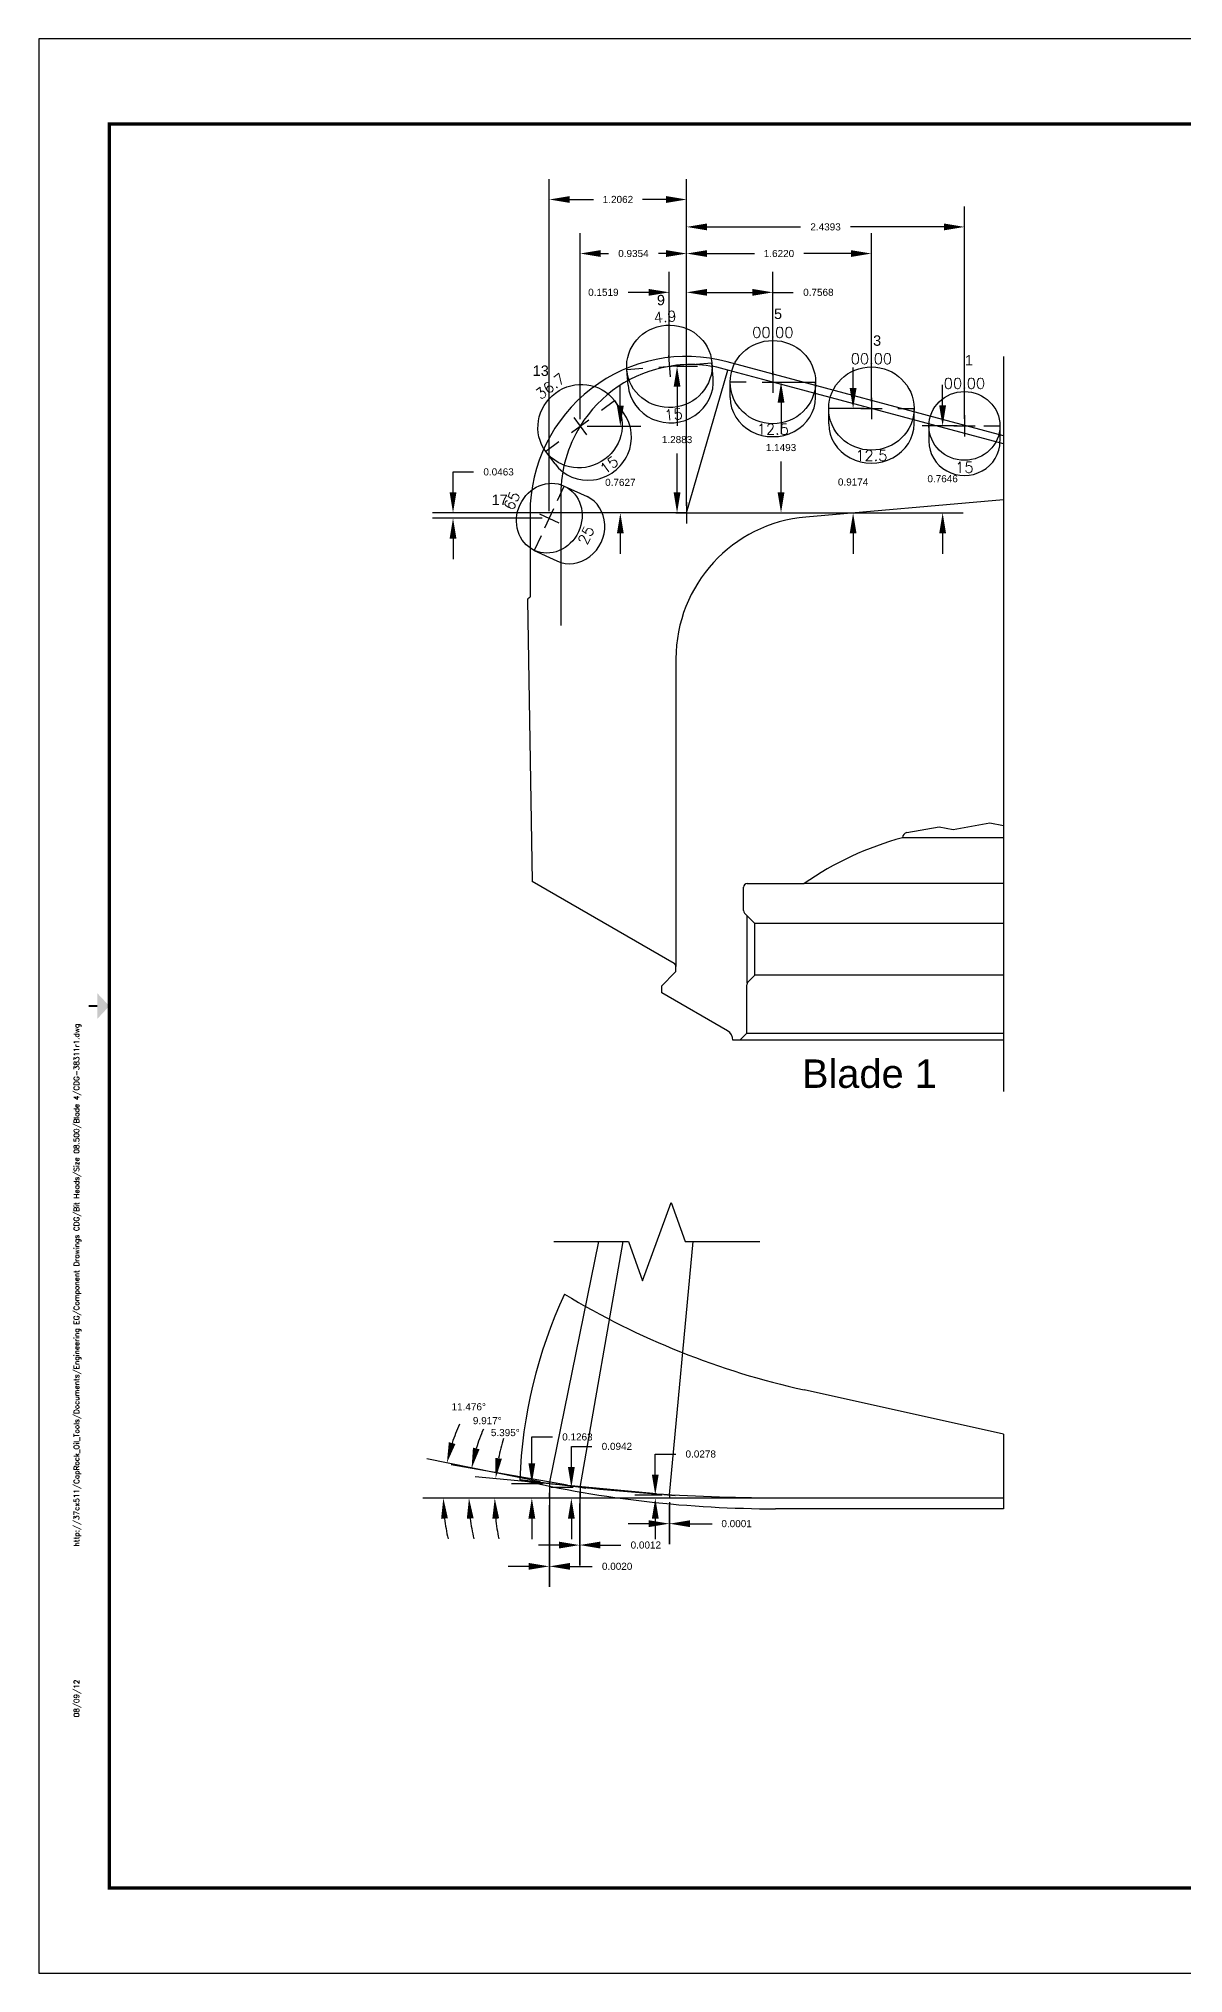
# Model space of a CAD drawing. Header units: inches. Extents: x 0 to 44, y 0 to 27.6.
# Drawn here: x 0 to 10.05, y 0 to 17 of the extents above; entities that cross this region are included whole.
import ezdxf
from ezdxf.enums import TextEntityAlignment as Align
from ezdxf.lldxf.tags import DXFTag

# ---------------------------------------------------------------- set-up
doc = ezdxf.new("R2010")
doc.units = ezdxf.units.IN
doc.header["$LTSCALE"] = 0.5
doc.header["$MEASUREMENT"] = 0
doc.header["$PDMODE"] = 35
doc.layers.get('Defpoints').update_dxf_attribs({"color": 1})
for name, color, linetype in [('Blade1', 40, 'Continuous'), ('CDG-38310R1', 7, 'Continuous'), ('CLine', 5, 'CENTER2'), ('Dimensions', 4, 'Continuous'), ('Text', 3, 'Continuous'), ('Title Block', 7, 'Continuous')]:
    doc.layers.add(name, color=color, linetype=linetype)
doc.styles.add('Block', font='tahoma.ttf')
doc.styles.add('RomanS', font='romans')
doc.styles.get("Standard").update_dxf_attribs({"font": 'arial.ttf'})
tags = doc.linetypes.add('CENTER2', pattern=[1.125, 0.75, -0.125, 0.125, -0.125]).pattern_tags.tags
tags[10:11] = [DXFTag(74, 4), DXFTag(75, 0), DXFTag(340, '0'), DXFTag(46, 0.0), DXFTag(50, 0.0), DXFTag(44, 0.0), DXFTag(45, 0.0)]
tags[8:9] = [DXFTag(74, 4), DXFTag(75, 0), DXFTag(340, '0'), DXFTag(46, 0.0), DXFTag(50, 0.0), DXFTag(44, 0.0), DXFTag(45, 0.0)]
tags[6:7] = [DXFTag(74, 4), DXFTag(75, 0), DXFTag(340, '0'), DXFTag(46, 0.0), DXFTag(50, 0.0), DXFTag(44, 0.0), DXFTag(45, 0.0)]
tags[4:5] = [DXFTag(74, 4), DXFTag(75, 0), DXFTag(340, '0'), DXFTag(46, 0.0), DXFTag(50, 0.0), DXFTag(44, 0.0), DXFTag(45, 0.0)]
tags = doc.linetypes.add('HIDDEN2', pattern=[0.1875, 0.125, -0.0625]).pattern_tags.tags
tags[6:7] = [DXFTag(74, 4), DXFTag(75, 0), DXFTag(340, '0'), DXFTag(46, 0.0), DXFTag(50, 0.0), DXFTag(44, 0.0), DXFTag(45, 0.0)]
tags[4:5] = [DXFTag(74, 4), DXFTag(75, 0), DXFTag(340, '0'), DXFTag(46, 0.0), DXFTag(50, 0.0), DXFTag(44, 0.0), DXFTag(45, 0.0)]
doc.dimstyles.get("Standard").update_dxf_attribs({"dimtxt": 0.0625, "dimasz": 0.18, "dimexe": 0.18, "dimexo": 0.0625, "dimgap": 0.09, "dimtad": 0, "dimtih": 1, "dimtoh": 1, "dimdec": 4, "dimzin": 0, "dimdsep": 46, "dimtxsty": 'Standard', "dimcen": 0.09, "dimadec": 3, "dimazin": 0, "dimtfac": 1, "dimtdec": 4, "dimtofl": 0, "dimtmove": 0, "dimatfit": 3, "dimfxl": 1, "dimtolj": 1, "dimtzin": 0, "dimarcsym": 0})

# ---------------------------------------------------------------- blocks, each defined once
blk = doc.blocks.new('*D16')
at = {"layer": 'Defpoints', "color": 0, "transparency": 16777216}
for p in [(7.937, 13.597), (8.129, 13.597), (5.689, 12.833)]:
    blk.add_point(p, dxfattribs=at)
at = {"layer": 'Dimensions', "color": 0, "lineweight": -2, "transparency": 16777216}
for p, q in [((7.937, 13.777), (7.937, 13.957)), ((8.066, 13.597), (7.757, 13.597)), ((5.752, 12.833), (8.117, 12.833)), ((7.937, 12.653), (7.937, 12.473))]:
    blk.add_line(p, q, dxfattribs=at)
at = {"layer": 'Dimensions', "color": 0, "transparency": 16777216}
for points in [[(7.907, 13.777), (7.967, 13.777), (7.937, 13.597)], [(7.907, 12.653), (7.967, 12.653), (7.937, 12.833)]]:
    blk.add_solid(points, dxfattribs=at)
at = {"layer": 'Dimensions', "color": 0, "transparency": 16777216, "insert": (7.937, 13.133), "char_height": 0.0625, "attachment_point": 5}
blk.add_mtext('\\A1;0.7646', dxfattribs=at)
blk = doc.blocks.new('*D17')
at = {"layer": 'Defpoints', "color": 0, "transparency": 16777216}
for p in [(8.129, 15.346), (8.129, 13.597), (5.689, 12.833)]:
    blk.add_point(p, dxfattribs=at)
at = {"layer": 'Dimensions', "color": 0, "lineweight": -2, "transparency": 16777216}
for p, q in [((5.689, 12.895), (5.689, 15.526)), ((8.129, 13.66), (8.129, 15.526)), ((5.869, 15.346), (6.689, 15.346)), ((7.949, 15.346), (7.129, 15.346))]:
    blk.add_line(p, q, dxfattribs=at)
at = {"layer": 'Dimensions', "color": 0, "transparency": 16777216}
for points in [[(5.869, 15.376), (5.869, 15.316), (5.689, 15.346)], [(7.949, 15.376), (7.949, 15.316), (8.129, 15.346)]]:
    blk.add_solid(points, dxfattribs=at)
at = {"layer": 'Dimensions', "color": 0, "transparency": 16777216, "insert": (6.909, 15.346), "char_height": 0.0625, "attachment_point": 5}
blk.add_mtext('\\A1;2.4393', dxfattribs=at)
blk = doc.blocks.new('*D18')
at = {"layer": 'Defpoints', "color": 0, "transparency": 16777216}
for p in [(7.311, 13.75), (5.689, 12.833), (7.151, 12.833)]:
    blk.add_point(p, dxfattribs=at)
at = {"layer": 'Dimensions', "color": 0, "lineweight": -2, "transparency": 16777216}
for p, q in [((7.151, 13.93), (7.151, 14.11)), ((7.249, 13.75), (6.971, 13.75)), ((5.752, 12.833), (7.331, 12.833)), ((7.151, 12.653), (7.151, 12.473))]:
    blk.add_line(p, q, dxfattribs=at)
at = {"layer": 'Dimensions', "color": 0, "transparency": 16777216}
for points in [[(7.121, 13.93), (7.181, 13.93), (7.151, 13.75)], [(7.121, 12.653), (7.181, 12.653), (7.151, 12.833)]]:
    blk.add_solid(points, dxfattribs=at)
at = {"layer": 'Dimensions', "color": 0, "transparency": 16777216, "insert": (7.151, 13.104), "char_height": 0.0625, "attachment_point": 5}
blk.add_mtext('\\A1;0.9174', dxfattribs=at)
blk = doc.blocks.new('*D19')
at = {"layer": 'Defpoints', "color": 0, "transparency": 16777216}
for p in [(7.311, 15.112), (7.311, 13.75), (5.689, 12.833)]:
    blk.add_point(p, dxfattribs=at)
at = {"layer": 'Dimensions', "color": 0, "lineweight": -2, "transparency": 16777216}
for p, q in [((5.689, 12.895), (5.689, 15.292)), ((7.311, 13.813), (7.311, 15.292)), ((5.869, 15.112), (6.284, 15.112)), ((7.131, 15.112), (6.717, 15.112))]:
    blk.add_line(p, q, dxfattribs=at)
at = {"layer": 'Dimensions', "color": 0, "transparency": 16777216}
for points in [[(5.869, 15.142), (5.869, 15.082), (5.689, 15.112)], [(7.131, 15.142), (7.131, 15.082), (7.311, 15.112)]]:
    blk.add_solid(points, dxfattribs=at)
at = {"layer": 'Dimensions', "color": 0, "transparency": 16777216, "insert": (6.5, 15.112), "char_height": 0.0625, "attachment_point": 5}
blk.add_mtext('\\A1;1.6220', dxfattribs=at)
blk = doc.blocks.new('*D20')
at = {"layer": 'Defpoints', "color": 0, "transparency": 16777216}
for p in [(6.446, 13.982), (6.518, 13.982), (5.689, 12.833)]:
    blk.add_point(p, dxfattribs=at)
at = {"layer": 'Dimensions', "color": 0, "lineweight": -2, "transparency": 16777216}
for p, q in [((6.509, 13.982), (6.698, 13.982)), ((6.518, 13.802), (6.518, 13.529)), ((6.518, 13.013), (6.518, 13.285)), ((5.752, 12.833), (6.698, 12.833))]:
    blk.add_line(p, q, dxfattribs=at)
at = {"layer": 'Dimensions', "color": 0, "transparency": 16777216}
for points in [[(6.488, 13.802), (6.548, 13.802), (6.518, 13.982)], [(6.488, 13.013), (6.548, 13.013), (6.518, 12.833)]]:
    blk.add_solid(points, dxfattribs=at)
at = {"layer": 'Dimensions', "color": 0, "transparency": 16777216, "insert": (6.518, 13.407), "char_height": 0.0625, "attachment_point": 5}
blk.add_mtext('\\A1;1.1493', dxfattribs=at)
blk = doc.blocks.new('*D21')
at = {"layer": 'Defpoints', "color": 0, "transparency": 16777216}
for p in [(6.446, 14.771), (6.446, 13.982), (5.689, 12.833)]:
    blk.add_point(p, dxfattribs=at)
at = {"layer": 'Dimensions', "color": 0, "lineweight": -2, "transparency": 16777216}
for p, q in [((5.689, 12.895), (5.689, 14.951)), ((6.446, 14.044), (6.446, 14.951)), ((5.869, 14.771), (6.266, 14.771)), ((6.446, 14.771), (6.626, 14.771))]:
    blk.add_line(p, q, dxfattribs=at)
at = {"layer": 'Dimensions', "color": 0, "transparency": 16777216}
for points in [[(5.869, 14.801), (5.869, 14.741), (5.689, 14.771)], [(6.266, 14.801), (6.266, 14.741), (6.446, 14.771)]]:
    blk.add_solid(points, dxfattribs=at)
at = {"layer": 'Dimensions', "color": 0, "transparency": 16777216, "insert": (6.846, 14.771), "char_height": 0.0625, "attachment_point": 5}
blk.add_mtext('\\A1;0.7568', dxfattribs=at)
blk = doc.blocks.new('CMark')
at = {"layer": 'CLine'}
for p, q in [((-0.094, 0), (0.094, 0)), ((0, 0.094), (0, -0.094))]:
    blk.add_line(p, q, dxfattribs=at)
blk = doc.blocks.new('1913@15')
for p, q in [((-0.233, 0), (-0.375, 0)), ((0.233, 0), (0.375, 0))]:
    blk.add_line(p, q)
at = {"color": 8, "linetype": 'HIDDEN2', "ltscale": 0.5}
for p, q in [((-0.375, -0.135), (-0.375, 0)), ((0.375, -0.135), (0.375, 0))]:
    blk.add_line(p, q, dxfattribs=at)
blk.add_ellipse((0, 0), major_axis=(-0.375, 0), ratio=0.965926)
blk.add_ellipse((0, -0.135), major_axis=(-0.375, 0), ratio=0.965926, start_param=0, end_param=3.141593, dxfattribs=at)
blk.add_blockref('CMark', (0, 0))
at = {"style": 'RomanS'}
blk.add_text('15', height=0.094, dxfattribs=at).set_placement((0, -0.425), align=Align.MIDDLE_CENTER)
blk.add_attdef('ANG', text='', height=0.094, dxfattribs=at).set_placement((0, 0.362), align=Align.BOTTOM_CENTER)
blk = doc.blocks.new('*D22')
at = {"layer": 'Defpoints', "color": 0, "transparency": 16777216}
for p in [(5.537, 14.121), (5.605, 12.833), (5.689, 12.833)]:
    blk.add_point(p, dxfattribs=at)
at = {"layer": 'Dimensions', "color": 0, "lineweight": -2, "transparency": 16777216}
for p, q in [((5.6, 14.121), (5.785, 14.121)), ((5.605, 13.941), (5.605, 13.599)), ((5.605, 13.013), (5.605, 13.355)), ((5.627, 12.833), (5.425, 12.833))]:
    blk.add_line(p, q, dxfattribs=at)
at = {"layer": 'Dimensions', "color": 0, "transparency": 16777216}
for points in [[(5.575, 13.941), (5.635, 13.941), (5.605, 14.121)], [(5.575, 13.013), (5.635, 13.013), (5.605, 12.833)]]:
    blk.add_solid(points, dxfattribs=at)
at = {"layer": 'Dimensions', "color": 0, "transparency": 16777216, "insert": (5.605, 13.477), "char_height": 0.0625, "attachment_point": 5}
blk.add_mtext('\\A1;1.2883', dxfattribs=at)
blk = doc.blocks.new('*D11')
at = {"layer": 'Defpoints', "color": 0, "transparency": 16777216}
for p in [(5.537, 14.771), (5.537, 14.121), (5.689, 12.833)]:
    blk.add_point(p, dxfattribs=at)
at = {"layer": 'Dimensions', "color": 0, "lineweight": -2, "transparency": 16777216}
for p, q in [((5.537, 14.184), (5.537, 14.951)), ((5.689, 12.895), (5.689, 14.951)), ((5.357, 14.771), (5.177, 14.771)), ((5.869, 14.771), (6.049, 14.771))]:
    blk.add_line(p, q, dxfattribs=at)
at = {"layer": 'Dimensions', "color": 0, "transparency": 16777216}
for points in [[(5.357, 14.801), (5.357, 14.741), (5.537, 14.771)], [(5.869, 14.801), (5.869, 14.741), (5.689, 14.771)]]:
    blk.add_solid(points, dxfattribs=at)
at = {"layer": 'Dimensions', "color": 0, "transparency": 16777216, "insert": (4.958, 14.771), "char_height": 0.0625, "attachment_point": 5}
blk.add_mtext('\\A1;0.1519', dxfattribs=at)
blk = doc.blocks.new('*D12')
at = {"layer": 'Defpoints', "color": 0, "transparency": 16777216}
for p in [(5.414, 4.203), (5.537, 4.176), (5.538, 4.203)]:
    blk.add_point(p, dxfattribs=at)
at = {"layer": 'Dimensions', "color": 0, "lineweight": -2, "transparency": 16777216}
for p, q in [((5.414, 4.383), (5.414, 4.563)), ((5.414, 4.563), (5.594, 4.563)), ((5.475, 4.203), (5.234, 4.203)), ((5.475, 4.176), (5.234, 4.176)), ((5.414, 3.996), (5.414, 3.816))]:
    blk.add_line(p, q, dxfattribs=at)
at = {"layer": 'Dimensions', "color": 0, "transparency": 16777216}
for points in [[(5.384, 4.383), (5.444, 4.383), (5.414, 4.203)], [(5.384, 3.996), (5.444, 3.996), (5.414, 4.176)]]:
    blk.add_solid(points, dxfattribs=at)
at = {"layer": 'Dimensions', "color": 0, "transparency": 16777216, "insert": (5.813, 4.563), "char_height": 0.0625, "attachment_point": 5}
blk.add_mtext('\\A1;0.0278', dxfattribs=at)
blk = doc.blocks.new('*D23')
at = {"layer": 'Defpoints', "color": 0, "transparency": 16777216}
for p in [(5.537, 4.176), (5.538, 4.203), (5.538, 3.951)]:
    blk.add_point(p, dxfattribs=at)
at = {"layer": 'Dimensions', "color": 0, "lineweight": -2, "transparency": 16777216}
for p, q in [((5.537, 4.113), (5.537, 3.771)), ((5.538, 4.141), (5.538, 3.771)), ((5.357, 3.951), (5.177, 3.951)), ((5.718, 3.951), (5.914, 3.951))]:
    blk.add_line(p, q, dxfattribs=at)
at = {"layer": 'Dimensions', "color": 0, "transparency": 16777216}
for points in [[(5.357, 3.981), (5.357, 3.921), (5.537, 3.951)], [(5.718, 3.981), (5.718, 3.921), (5.538, 3.951)]]:
    blk.add_solid(points, dxfattribs=at)
at = {"layer": 'Dimensions', "color": 0, "transparency": 16777216, "insert": (6.128, 3.951), "char_height": 0.0625, "attachment_point": 5}
blk.add_mtext('\\A1;0.0001', dxfattribs=at)
blk = doc.blocks.new('*D24')
at = {"layer": 'Defpoints', "color": 0, "transparency": 16777216}
for p in [(3.893, 4.176), (4.005, 4.233), (5.488, 4.208), (5.587, 4.199), (6.471, 4.176)]:
    blk.add_point(p, dxfattribs=at)
at = {"layer": 'Dimensions', "color": 0, "lineweight": -2, "transparency": 16777216}
blk.add_line((5.426, 4.214), (3.833, 4.364), dxfattribs=at)
for start, end in [(163.3172, 168.9609), (185.6437, 191.2873)]:
    blk.add_arc((5.832, 4.176), 1.828, start, end, dxfattribs=at)
at = {"layer": 'Dimensions', "color": 0, "transparency": 16777216}
for points in [[(4.067, 4.521), (4.008, 4.53), (4.012, 4.348)], [(3.983, 3.994), (4.043, 3.997), (4.004, 4.176)]]:
    blk.add_solid(points, dxfattribs=at)
at = {"layer": 'Dimensions', "color": 0, "transparency": 16777216, "insert": (4.097, 4.751), "char_height": 0.0625, "attachment_point": 5}
blk.add_mtext('\\A1;5.395°', dxfattribs=at)
blk = doc.blocks.new('*D25')
at = {"layer": 'Defpoints', "color": 0, "transparency": 16777216}
for p in [(4.754, 13.595), (5.107, 13.595), (5.689, 12.833)]:
    blk.add_point(p, dxfattribs=at)
at = {"layer": 'Dimensions', "color": 0, "lineweight": -2, "transparency": 16777216}
for p, q in [((5.107, 13.775), (5.107, 13.955)), ((4.817, 13.595), (5.287, 13.595)), ((5.627, 12.833), (4.927, 12.833)), ((5.107, 12.653), (5.107, 12.473))]:
    blk.add_line(p, q, dxfattribs=at)
at = {"layer": 'Dimensions', "color": 0, "transparency": 16777216}
for points in [[(5.077, 13.775), (5.137, 13.775), (5.107, 13.595)], [(5.077, 12.653), (5.137, 12.653), (5.107, 12.833)]]:
    blk.add_solid(points, dxfattribs=at)
at = {"layer": 'Dimensions', "color": 0, "transparency": 16777216, "insert": (5.107, 13.101), "char_height": 0.0625, "attachment_point": 5}
blk.add_mtext('\\A1;0.7627', dxfattribs=at)
blk = doc.blocks.new('*D13')
at = {"layer": 'Defpoints', "color": 0, "transparency": 16777216}
for p in [(4.754, 15.112), (4.754, 13.595), (5.689, 12.833)]:
    blk.add_point(p, dxfattribs=at)
at = {"layer": 'Dimensions', "color": 0, "lineweight": -2, "transparency": 16777216}
for p, q in [((4.754, 13.658), (4.754, 15.292)), ((5.689, 12.895), (5.689, 15.292)), ((4.934, 15.112), (5.002, 15.112)), ((5.509, 15.112), (5.441, 15.112))]:
    blk.add_line(p, q, dxfattribs=at)
at = {"layer": 'Dimensions', "color": 0, "transparency": 16777216}
for points in [[(4.934, 15.142), (4.934, 15.082), (4.754, 15.112)], [(5.509, 15.142), (5.509, 15.082), (5.689, 15.112)]]:
    blk.add_solid(points, dxfattribs=at)
at = {"layer": 'Dimensions', "color": 0, "transparency": 16777216, "insert": (5.222, 15.112), "char_height": 0.0625, "attachment_point": 5}
blk.add_mtext('\\A1;0.9354', dxfattribs=at)
blk = doc.blocks.new('*D14')
at = {"layer": 'Defpoints', "color": 0, "transparency": 16777216}
for p in [(4.677, 4.27), (4.755, 4.27), (4.754, 4.176)]:
    blk.add_point(p, dxfattribs=at)
at = {"layer": 'Dimensions', "color": 0, "lineweight": -2, "transparency": 16777216}
for p, q in [((4.677, 4.45), (4.677, 4.63)), ((4.677, 4.63), (4.857, 4.63)), ((4.693, 4.27), (4.497, 4.27)), ((4.692, 4.176), (4.497, 4.176)), ((4.677, 3.996), (4.677, 3.816))]:
    blk.add_line(p, q, dxfattribs=at)
at = {"layer": 'Dimensions', "color": 0, "transparency": 16777216}
for points in [[(4.647, 4.45), (4.707, 4.45), (4.677, 4.27)], [(4.647, 3.996), (4.707, 3.996), (4.677, 4.176)]]:
    blk.add_solid(points, dxfattribs=at)
at = {"layer": 'Dimensions', "color": 0, "transparency": 16777216, "insert": (5.077, 4.63), "char_height": 0.0625, "attachment_point": 5}
blk.add_mtext('\\A1;0.0942', dxfattribs=at)
blk = doc.blocks.new('*D15')
at = {"layer": 'Defpoints', "color": 0, "transparency": 16777216}
for p in [(4.75, 4.285), (4.749, 4.191), (4.75, 3.763)]:
    blk.add_point(p, dxfattribs=at)
at = {"layer": 'Dimensions', "color": 0, "lineweight": -2, "transparency": 16777216}
for p, q in [((4.749, 4.129), (4.749, 3.583)), ((4.75, 4.223), (4.75, 3.583)), ((4.569, 3.763), (4.389, 3.763)), ((4.93, 3.763), (5.111, 3.763))]:
    blk.add_line(p, q, dxfattribs=at)
at = {"layer": 'Dimensions', "color": 0, "transparency": 16777216}
for points in [[(4.569, 3.793), (4.569, 3.733), (4.749, 3.763)], [(4.93, 3.793), (4.93, 3.733), (4.75, 3.763)]]:
    blk.add_solid(points, dxfattribs=at)
at = {"layer": 'Dimensions', "color": 0, "transparency": 16777216, "insert": (5.331, 3.763), "char_height": 0.0625, "attachment_point": 5}
blk.add_mtext('\\A1;0.0012', dxfattribs=at)
blk = doc.blocks.new('*D26')
at = {"layer": 'Defpoints', "color": 0, "transparency": 16777216}
for p in [(3.78, 4.263), (4.706, 4.278), (4.804, 4.261), (3.893, 4.176), (6.471, 4.176)]:
    blk.add_point(p, dxfattribs=at)
at = {"layer": 'Dimensions', "color": 0, "lineweight": -2, "transparency": 16777216}
for p, q in [((4.644, 4.289), (3.623, 4.468)), ((3.83, 4.176), (3.598, 4.176))]:
    blk.add_line(p, q, dxfattribs=at)
for start, end in [(156.47, 163.2767), (186.8066, 193.6133)]:
    blk.add_arc((5.294, 4.176), 1.516, start, end, dxfattribs=at)
at = {"layer": 'Dimensions', "color": 0, "transparency": 16777216}
for points in [[(3.871, 4.605), (3.813, 4.619), (3.801, 4.437)], [(3.759, 3.994), (3.819, 3.998), (3.778, 4.176)]]:
    blk.add_solid(points, dxfattribs=at)
at = {"layer": 'Dimensions', "color": 0, "transparency": 16777216, "insert": (3.939, 4.856), "char_height": 0.0625, "attachment_point": 5}
blk.add_mtext('\\A1;9.917°', dxfattribs=at)
blk = doc.blocks.new('1613@25')
for p, q in [((-0.17, 0), (-0.312, 0)), ((0.171, 0), (0.312, 0))]:
    blk.add_line(p, q)
at = {"color": 8, "linetype": 'HIDDEN2', "ltscale": 0.5}
blk.add_line((-0.312, 0), (-0.312, -0.22), dxfattribs=at)
at = {"color": 8, "linetype": 'HIDDEN2', "ltscale": 0.5, "flags": 128}
blk.add_lwpolyline([(0.312, 0), (0.312, -0.22)], dxfattribs=at)
blk.add_ellipse((0, 0), major_axis=(-0.312, 0), ratio=0.906308, start_param=-3.141592653589793, end_param=3.141592653589793)
at = {"color": 8, "linetype": 'HIDDEN2', "ltscale": 0.5}
blk.add_ellipse((0, -0.22), major_axis=(-0.312, 0), ratio=0.906308, start_param=0, end_param=3.141593, dxfattribs=at)
blk.add_blockref('CMark', (0, 0))
at = {"style": 'RomanS'}
blk.add_text('25', height=0.094, dxfattribs=at).set_placement((0, -0.356), align=Align.MIDDLE_CENTER)
blk.add_attdef('ANG', text='', height=0.094, dxfattribs=at).set_placement((0, 0.287), align=Align.BOTTOM_CENTER)
blk = doc.blocks.new('*D27')
at = {"layer": 'Defpoints', "color": 0, "transparency": 16777216}
for p in [(4.483, 15.587), (4.483, 12.786), (5.689, 12.833)]:
    blk.add_point(p, dxfattribs=at)
at = {"layer": 'Dimensions', "color": 0, "lineweight": -2, "transparency": 16777216}
for p, q in [((4.483, 12.849), (4.483, 15.767)), ((5.689, 12.895), (5.689, 15.767)), ((4.663, 15.587), (4.87, 15.587)), ((5.509, 15.587), (5.303, 15.587))]:
    blk.add_line(p, q, dxfattribs=at)
at = {"layer": 'Dimensions', "color": 0, "transparency": 16777216}
for points in [[(4.663, 15.617), (4.663, 15.557), (4.483, 15.587)], [(5.509, 15.617), (5.509, 15.557), (5.689, 15.587)]]:
    blk.add_solid(points, dxfattribs=at)
at = {"layer": 'Dimensions', "color": 0, "transparency": 16777216, "insert": (5.086, 15.587), "char_height": 0.0625, "attachment_point": 5}
blk.add_mtext('\\A1;1.2062', dxfattribs=at)
blk = doc.blocks.new('*D28')
at = {"layer": 'Defpoints', "color": 0, "transparency": 16777216}
for p in [(3.638, 12.786), (4.483, 12.786), (5.689, 12.833)]:
    blk.add_point(p, dxfattribs=at)
at = {"layer": 'Dimensions', "color": 0, "lineweight": -2, "transparency": 16777216}
for p, q in [((3.638, 13.013), (3.638, 13.193)), ((3.638, 13.193), (3.818, 13.193)), ((5.627, 12.833), (3.458, 12.833)), ((4.421, 12.786), (3.458, 12.786)), ((3.638, 12.606), (3.638, 12.426))]:
    blk.add_line(p, q, dxfattribs=at)
at = {"layer": 'Dimensions', "color": 0, "transparency": 16777216}
for points in [[(3.608, 13.013), (3.668, 13.013), (3.638, 12.833)], [(3.608, 12.606), (3.668, 12.606), (3.638, 12.786)]]:
    blk.add_solid(points, dxfattribs=at)
at = {"layer": 'Dimensions', "color": 0, "transparency": 16777216, "insert": (4.038, 13.193), "char_height": 0.0625, "attachment_point": 5}
blk.add_mtext('\\A1;0.0463', dxfattribs=at)
blk = doc.blocks.new('*D84')
at = {"layer": 'Defpoints', "color": 0, "transparency": 16777216}
for p in [(4.485, 4.302), (4.483, 4.176), (4.485, 3.576)]:
    blk.add_point(p, dxfattribs=at)
at = {"layer": 'Dimensions', "color": 0, "lineweight": -2, "transparency": 16777216}
for p, q in [((4.483, 4.113), (4.483, 3.396)), ((4.485, 4.239), (4.485, 3.396)), ((4.303, 3.576), (4.123, 3.576)), ((4.665, 3.576), (4.86, 3.576))]:
    blk.add_line(p, q, dxfattribs=at)
at = {"layer": 'Dimensions', "color": 0, "transparency": 16777216}
for points in [[(4.303, 3.606), (4.303, 3.546), (4.483, 3.576)], [(4.665, 3.606), (4.665, 3.546), (4.485, 3.576)]]:
    blk.add_solid(points, dxfattribs=at)
at = {"layer": 'Dimensions', "color": 0, "transparency": 16777216, "insert": (5.079, 3.576), "char_height": 0.0625, "attachment_point": 5}
blk.add_mtext('\\A1;0.0020', dxfattribs=at)
blk = doc.blocks.new('*D87')
at = {"layer": 'Defpoints', "color": 0, "transparency": 16777216}
for p in [(3.556, 4.279), (4.466, 4.306), (4.505, 4.298), (6.471, 4.176), (8.471, 4.176)]:
    blk.add_point(p, dxfattribs=at)
at = {"layer": 'Dimensions', "color": 0, "lineweight": -2, "transparency": 16777216}
for p, q in [((4.404, 4.318), (3.408, 4.521)), ((5.045, 4.176), (3.373, 4.176))]:
    blk.add_line(p, q, dxfattribs=at)
for start, end in [(155.2469, 161.8855), (186.6386, 193.2771)]:
    blk.add_arc((5.107, 4.176), 1.554, start, end, dxfattribs=at)
at = {"layer": 'Dimensions', "color": 0, "transparency": 16777216}
for points in [[(3.659, 4.651), (3.601, 4.667), (3.584, 4.485)], [(3.533, 3.994), (3.593, 3.998), (3.553, 4.176)]]:
    blk.add_solid(points, dxfattribs=at)
at = {"layer": 'Dimensions', "color": 0, "transparency": 16777216, "insert": (3.776, 4.978), "char_height": 0.0625, "attachment_point": 5}
blk.add_mtext('\\A1;11.476°', dxfattribs=at)
blk = doc.blocks.new('*D88')
at = {"layer": 'Defpoints', "color": 0, "transparency": 16777216}
for p in [(4.33, 4.302), (4.485, 4.302), (4.483, 4.176)]:
    blk.add_point(p, dxfattribs=at)
at = {"layer": 'Dimensions', "color": 0, "lineweight": -2, "transparency": 16777216}
for p, q in [((4.33, 4.482), (4.33, 4.713)), ((4.33, 4.713), (4.51, 4.713)), ((4.423, 4.302), (4.15, 4.302)), ((4.421, 4.176), (4.15, 4.176)), ((4.33, 3.996), (4.33, 3.816))]:
    blk.add_line(p, q, dxfattribs=at)
at = {"layer": 'Dimensions', "color": 0, "transparency": 16777216}
for points in [[(4.3, 4.482), (4.36, 4.482), (4.33, 4.302)], [(4.3, 3.996), (4.36, 3.996), (4.33, 4.176)]]:
    blk.add_solid(points, dxfattribs=at)
at = {"layer": 'Dimensions', "color": 0, "transparency": 16777216, "insert": (4.73, 4.713), "char_height": 0.0625, "attachment_point": 5}
blk.add_mtext('\\A1;0.1263', dxfattribs=at)
blk = doc.blocks.new('COT_cblock')
at = {"layer": 'Defpoints'}
for p in [(21.812, 16.812), (0.188, 0.188)]:
    blk.add_point(p, dxfattribs=at)
at = {"layer": 'Title Block'}
for p, q in [((16.107, 16.25), (16.107, 15.828)), ((16.107, 16.039), (21.38, 16.039)), ((16.528, 15.828), (16.528, 16.039)), ((16.849, 15.828), (16.849, 16.039)), ((19.794, 15.828), (19.794, 16.039)), ((20.536, 15.828), (20.536, 16.039)), ((16.107, 15.828), (21.38, 15.828)), ((17.794, 1.805), (16.107, 1.805)), ((16.107, 1.539), (17.794, 1.539)), ((16.107, 1.282), (21.38, 1.282)), ((18.115, 0.961), (18.115, 1.282)), ((19.06, 0.961), (19.06, 1.282)), ((21.059, 0.961), (21.059, 1.282)), ((16.107, 1.016), (17.794, 1.016)), ((17.794, 0.961), (21.38, 0.961)), ((18.638, 0.75), (18.638, 0.961)), ((19.903, 0.75), (19.903, 0.961))]:
    blk.add_line(p, q, dxfattribs=at)
at = {"layer": 'Title Block', "color": 8}
blk.add_lwpolyline([(0, 0), (22, 0), (22, 17), (0, 17)], close=True, dxfattribs=at)
at = {"layer": 'Title Block'}
for points, const_width in [([(11, 16.438), (11, 16.363)], 0.015), ([(0.44, 8.5), (0.515, 8.5)], 0.015), ([(21.56, 8.5), (21.485, 8.5)], 0.015), ([(16.107, 0.75), (16.107, 2.227), (21.38, 2.227)], 0.0169), ([(17.794, 0.75), (17.794, 2.227)], 0.0169), ([(17.794, 1.805), (21.38, 1.805)], 0.0169), ([(11, 0.438), (11, 0.513)], 0.015)]:
    blk.add_lwpolyline(points, dxfattribs=dict(at, const_width=const_width))
at = {"layer": 'Title Block', "const_width": 0.03}
blk.add_lwpolyline([(21.38, 16.25), (0.62, 16.25), (0.62, 0.75), (21.38, 0.75)], close=True, dxfattribs=at)
at = {"layer": 'Title Block'}
for points in [[(10.887, 16.363), (11.113, 16.363), (11, 16.25)], [(0.515, 8.387), (0.515, 8.612), (0.62, 8.5)], [(21.485, 8.387), (21.485, 8.612), (21.38, 8.5)], [(10.887, 0.513), (11.113, 0.513), (11, 0.75)]]:
    blk.add_solid(points, dxfattribs=at)
for s, height, style, p in [('REVISIONS', 0.0703, 'RomanS', (18.743, 16.145)), ('ZONE', 0.0703, 'RomanS', (16.317, 15.934)), ('REV', 0.0703, 'RomanS', (16.689, 15.934)), ('DESCRIPTION', 0.07031, 'RomanS', (18.321, 15.934)), ('DATE', 0.0703, 'RomanS', (20.165, 15.934)), ('APPROVED', 0.0703, 'RomanS', (20.958, 15.934)), ('CapRock Oil Tools, Inc.', 0.16875, 'Block', (19.587, 2.09)), ('Pearland, Texas', 0.1125, 'Block', (19.587, 1.91))]:
    blk.add_text(s, height=height, dxfattribs=dict(at, style=style)).set_placement(p, align=Align.MIDDLE_CENTER)
at = {"layer": 'Title Block', "style": 'RomanS'}
for s, width, p in [('DRAWN BY:', 0.86, (16.138, 2.195)), ("CHK'D BY:", 0.91, (16.138, 1.508)), ('PRINT DATE:', 0.78, (16.138, 0.985)), ('SCALE', 0.9, (17.825, 0.93)), ('SHEET', 0.9, (19.935, 0.93))]:
    blk.add_text(s, height=0.0625, dxfattribs=dict(at, width=width)).set_placement(p, align=Align.TOP_LEFT)
for s, p in [('DATE:', (16.138, 1.773)), ('MATERIAL:', (16.138, 1.25)), ('SIZE', (17.825, 1.25)), ('FSCM NO.', (18.146, 1.25)), ('DWG NO.', (19.091, 1.25)), ('REV', (21.091, 1.25))]:
    blk.add_text(s, height=0.0625, dxfattribs=at).set_placement(p, align=Align.TOP_LEFT)
at = {"layer": 'Title Block', "color": 3, "style": 'RomanS'}
blk.add_text('C', height=0.094, dxfattribs=at).set_placement((17.954, 1.121), align=Align.TOP_CENTER)
at = {"layer": 'Title Block', "color": 1, "style": 'RomanS', "flags": 8}
for tag, p in [('FNAME', (0.37, 3.75)), ('REVDATE', (0.37, 2.25)), ('USER', (0.37, 0.75))]:
    blk.add_attdef(tag, text='', height=0.047, rotation=90, dxfattribs=at).set_placement(p, align=Align.BOTTOM_LEFT)
at = {"layer": 'Title Block', "color": 3, "style": 'RomanS', "flags": 8}
for tag, height, p in [('DRAWN', 0.11, (16.95, 1.984)), ('TITL1', 0.125, (19.587, 1.684)), ('TITL2', 0.094, (19.587, 1.514)), ('TITL3', 0.094, (19.587, 1.374))]:
    blk.add_attdef(tag, text='', height=height, dxfattribs=at).set_placement(p, align=Align.MIDDLE_CENTER)
for tag, p in [('DDATE', (16.606, 1.672)), ('CHECK', (16.606, 1.406)), ('MATRL', (16.606, 1.149)), ('PDATE', (16.606, 0.883)), ('SCALE', (18.146, 0.855)), ('SHEET', (20.255, 0.855))]:
    blk.add_attdef(tag, text='', height=0.094, dxfattribs=at).set_placement(p, align=Align.MIDDLE_LEFT)
for tag, p in [('FSCM#', (18.587, 1.121)), ('DWG#', (20.06, 1.121)), ('REV#', (21.22, 1.121))]:
    blk.add_attdef(tag, text='', height=0.094, dxfattribs=at).set_placement(p, align=Align.TOP_CENTER)
blk = doc.blocks.new('1613@15')
for p, q in [((-0.17, 0), (-0.312, 0)), ((0.171, 0), (0.312, 0))]:
    blk.add_line(p, q)
at = {"color": 8, "linetype": 'HIDDEN2', "ltscale": 0.5}
blk.add_line((-0.312, 0), (-0.312, -0.135), dxfattribs=at)
at = {"color": 8, "linetype": 'HIDDEN2', "ltscale": 0.5, "flags": 128}
blk.add_lwpolyline([(0.312, 0), (0.312, -0.135)], dxfattribs=at)
blk.add_ellipse((0, 0), major_axis=(-0.312, 0), ratio=0.965926, start_param=-3.141592653589793, end_param=3.141592653589793)
at = {"color": 8, "linetype": 'HIDDEN2', "ltscale": 0.5}
blk.add_ellipse((0, -0.135), major_axis=(-0.312, 0), ratio=0.965926, start_param=0, end_param=3.141593, dxfattribs=at)
blk.add_blockref('CMark', (0, 0))
at = {"style": 'RomanS'}
blk.add_text('15', height=0.094, dxfattribs=at).set_placement((0, -0.364), align=Align.MIDDLE_CENTER)
blk.add_attdef('ANG', text='', height=0.094, dxfattribs=at).set_placement((0, 0.298), align=Align.BOTTOM_CENTER)
blk = doc.blocks.new('1913@12.5')
for p, q in [((-0.233, 0), (-0.375, 0)), ((0.233, 0), (0.375, 0))]:
    blk.add_line(p, q)
at = {"color": 8, "linetype": 'HIDDEN2', "ltscale": 0.5}
for p, q in [((-0.375, -0.135), (-0.375, 0)), ((0.375, -0.135), (0.375, 0))]:
    blk.add_line(p, q, dxfattribs=at)
blk.add_ellipse((0, 0), major_axis=(-0.375, 0), ratio=0.976296)
blk.add_ellipse((0, -0.135), major_axis=(-0.375, 0), ratio=0.91753, start_param=0, end_param=3.141593, dxfattribs=at)
blk.add_blockref('CMark', (0, 0))
at = {"style": 'RomanS'}
blk.add_text('12.5', height=0.094, dxfattribs=at).set_placement((0, -0.414), align=Align.MIDDLE_CENTER)
blk.add_attdef('ANG', text='', height=0.094, dxfattribs=at).set_placement((0, 0.362), align=Align.BOTTOM_CENTER)

msp = doc.modelspace()

# ---------------------------------------------------------------- linework, layer by layer
at = {"color": 1, "linetype": 'CENTER2'}
for q in [(6.05048, 14.08801), (4.31437, 12.83271)]:
    msp.add_line((5.68937, 12.83271), q, dxfattribs=at)
for p, q in [((4.48514, 4.30195), (4.91712, 6.42977)), ((4.7552, 4.26983), (5.13282, 6.42977)), ((5.53762, 4.20344), (5.7479, 6.42977)), ((8.47062, 4.73813), (6.72062, 5.1261)), ((8.47062, 4.73813), (8.47062, 4.08188)), ((4.50474, 4.29797), (4.46554, 4.30592)), ((4.80445, 4.26121), (4.70594, 4.27844)), ((6.47062, 4.17563), (3.89261, 4.17563)), ((5.48785, 4.20814), (5.5874, 4.19874)), ((8.47062, 4.08188), (6.47062, 4.08188))]:
    msp.add_line(p, q)
at = {"color": 1}
msp.add_line((8.47062, 4.17563), (6.47062, 4.17563), dxfattribs=at)
for points in [[(8.47062, 13.43953), (6.4462, 13.98197), (6.05048, 14.08801, 0.11490191), (5.53554, 14.12088, 0.21672982), (4.7539, 13.59535, 0.13888928), (4.58494, 12.99883), (4.58494, 12.70859), (4.58494, 11.84244)], [(6.47062, 4.17563, -0.03599166), (4.22371, 4.33758, -2.203529)]]:
    msp.add_lwpolyline(points, format="xyb", dxfattribs=at)
msp.add_lwpolyline([(8.47062, 12.94848), (6.73667, 12.79678, 0.38887873), (5.59562, 11.55154), (5.59562, 8.84702)], format="xyb")
at = {"flags": 128}
msp.add_lwpolyline([(4.52186, 6.42977), (5.17742, 6.42977), (5.30242, 6.08634), (5.55242, 6.77321), (5.67742, 6.42977), (6.33298, 6.42977)], dxfattribs=at)
for centre, radius, start, end in [((8.47062, 4.17563), 4.25, 155.055305, 177.816164), ((8.2357, 11.96017), 7, 238.872428, 257.5), ((6.47062, 14.08188), 10, 257.015272, 270), ((8.47062, 4.17563), 3.98748, 178.184741, 180), ((8.47062, 4.17563), 3.71661, 178.547793, 180), ((8.47062, 4.17563), 2.93313, 179.456874, 180)]:
    msp.add_arc(centre, radius, start, end)
at = {"layer": 'CDG-38310R1', "color": 7, "linetype": 'Continuous'}
for p, q in [((7.62354, 10.02424), (7.90533, 10.07393)), ((7.90533, 10.07393), (8.03033, 10.05189)), ((8.03033, 10.05189), (8.35133, 10.10849)), ((8.35133, 10.10849), (8.47062, 10.08745)), ((8.47062, 9.97806), (7.58479, 9.97806)), ((5.57999, 8.87408), (4.33262, 9.59426)), ((6.18937, 9.33804), (6.18937, 9.54384)), ((6.22062, 9.57509), (6.72062, 9.57509)), ((8.47062, 9.57509), (6.72062, 9.57509)), ((6.28827, 9.22619), (6.19852, 9.31594)), ((8.47062, 9.22619), (6.28827, 9.22619)), ((6.28827, 8.77024), (6.28827, 9.22619)), ((5.59562, 8.81551), (5.59562, 8.84702)), ((5.47062, 8.67756), (5.58647, 8.79341)), ((5.47062, 8.61506), (5.47062, 8.67756)), ((6.21812, 8.26259), (6.21812, 8.68715)), ((6.22727, 8.70925), (6.28827, 8.77024)), ((8.47062, 8.77024), (6.28827, 8.77024)), ((6.04874, 8.28128), (5.47062, 8.61506)), ((6.15562, 8.20009), (6.09562, 8.20009)), ((6.15562, 8.20009), (6.21812, 8.26259)), ((8.47062, 8.20009), (6.15562, 8.20009)), ((6.21812, 8.26259), (8.47062, 8.26259))]:
    msp.add_line(p, q, dxfattribs=at)
at = {"layer": 'CDG-38310R1', "color": 7, "linetype": 'HIDDEN2'}
msp.add_line((6.22062, 8.6994), (6.22062, 9.29384), dxfattribs=at)
at = {"layer": 'CDG-38310R1', "color": 7, "linetype": 'Continuous'}
msp.add_lwpolyline([(8.47062, 13.51098), (6.04524, 14.16086, 0.49314543), (4.31437, 12.83271), (4.31437, 12.09834, -0.34259104), (4.30262, 12.0832, 0.34729034), (4.29087, 12.0678), (4.33242, 9.59425)], format="xyb", dxfattribs=at)
for centre, radius, start, end in [((8.29538, 7.32609), 2.74552, 105, 125), ((7.63168, 9.97806), 0.04689, 99.999997, 180), ((6.22062, 9.54384), 0.03125, 90, 180), ((6.22062, 9.33804), 0.03125, 180, 225), ((5.56437, 8.84702), 0.03125, 0, 60), ((5.56437, 8.81551), 0.03125, 315, 0), ((6.24937, 8.68715), 0.03125, 135, 180), ((6.00187, 8.20009), 0.09375, 0, 60)]:
    msp.add_arc(centre, radius, start, end, dxfattribs=at)
at = {"layer": 'CLine'}
msp.add_line((8.47062, 14.20771), (8.47062, 7.74923), dxfattribs=at)

# ---------------------------------------------------------------- block references
msp.add_blockref('CMark', (5.68937, 12.83271))
at = {"layer": 'Blade1'}
for name, p, rotation, values in [('1913@15', (5.53749, 14.12104), 4.9, {'ANG': '4.9'}), ('1913@15', (4.754, 13.59543), 36.7, {'ANG': '36.7'}), ('1613@25', (4.48314, 12.78637), 65, {'ANG': '65'})]:
    msp.add_blockref(name, p, dxfattribs=dict(at, rotation=rotation)).add_auto_attribs(values)
for name, p in [('1913@12.5', (6.4462, 13.98197)), ('1913@12.5', (7.31136, 13.75015)), ('1613@15', (8.12869, 13.59734))]:
    msp.add_blockref(name, p, dxfattribs=at).add_auto_attribs({'ANG': '00.00'})
at = {"layer": 'CLine'}
msp.add_blockref('COT_cblock', (0, 0), dxfattribs=at).add_auto_attribs({'TITL1': 'Ø8-1/2" 419-SR6   1991', 'TITL2': 'Primary Cutter Layout', 'TITL3': 'SKF-25038-02NA01-0630-2400-21135', 'DWG#': 'CDG-38311', 'REV#': '1', 'SHEET': '1 of 2', 'SCALE': '1:1', 'DRAWN': 'Victor M. Rodriguez', 'DDATE': 'Aug. 09, 2012', 'CHECK': 'D.E.P.', 'MATRL': '4340 Steel', 'PDATE': '08/09/12', 'REVDATE': '08/09/12', 'FNAME': 'http://37cx511/CapRock_Oil_Tools/Documents/Engineering EG/Component Drawings CDG/Bit Heads/Size 08.500/Blade 4/CDG-38311r1.dwg'})

# ---------------------------------------------------------------- texts
at = {"layer": 'Blade1'}
for s, height, p in [('9', 0.0912, (5.42803, 14.65781)), ('5', 0.0912, (6.45645, 14.53686)), ('3', 0.0912, (7.32656, 14.30146)), ('13', 0.091201, (4.33736, 14.03705)), ('1', 0.0912, (8.13244, 14.12831)), ('17', 0.091201, (3.97694, 12.90228))]:
    msp.add_text(s, height=height, dxfattribs=at).set_placement(p)
at = {"layer": 'Text', "insert": (6.70194, 8.03038), "char_height": 0.25, "attachment_point": 1}
msp.add_mtext_dynamic_manual_height_columns('Blade 1', width=2.5039694, gutter_width=0.456, heights=[0], dxfattribs=at)

# ---------------------------------------------------------------- dimensions: what is measured, and where the dimension line sits
at = {"layer": 'Dimensions'}
for base, p2, picture, middle in [((4.48314, 15.58662), (4.48314, 12.78637), '*D27', (5.08626, 15.58662)), ((8.12869, 15.34577), (8.12869, 13.59734), '*D17', (6.90903, 15.34577)), ((7.31136, 15.11246), (7.31136, 13.75015), '*D19', (6.50037, 15.11246)), ((5.53749, 14.77106), (5.53749, 14.12104), '*D11', (4.9577, 14.77106)), ((6.4462, 14.77106), (6.4462, 13.98197), '*D21', (6.84599, 14.77106))]:
    dim = msp.add_linear_dim(base=base, p1=(5.68937, 12.83271), p2=p2, dimstyle='Standard', dxfattribs=at)
    dim.commit()
    dim.dimension.update_dxf_attribs({"geometry": picture, "text_midpoint": middle})
for base, p1, p2, picture, middle in [((4.754, 15.11246), (5.68937, 12.83271), (4.754, 13.59543), '*D13', (5.22169, 15.11246)), ((4.48514, 3.5758), (4.48314, 4.17563), (4.48514, 4.30195), '*D84', (5.07913, 3.5758)), ((4.75019, 3.7633), (4.749, 4.19116), (4.75019, 4.28535), '*D15', (5.33069, 3.7633)), ((5.53762, 3.9508), (5.53749, 4.17563), (5.53762, 4.20344), '*D23', (6.12787, 3.9508))]:
    dim = msp.add_linear_dim(base=base, p1=p1, p2=p2, dimstyle='Standard', dxfattribs=at)
    dim.commit()
    dim.dimension.update_dxf_attribs({"geometry": picture, "text_midpoint": middle, "dimtype": 160})
for base, p1, p2, picture, middle in [((5.60522, 12.83271), (5.53749, 14.12104), (5.68937, 12.83271), '*D22', (5.60522, 13.47688)), ((6.51787, 13.98197), (5.68937, 12.83271), (6.4462, 13.98197), '*D20', (6.51787, 13.40734))]:
    dim = msp.add_linear_dim(base=base, p1=p1, p2=p2, angle=90, dimstyle='Standard', dxfattribs=at)
    dim.commit()
    dim.dimension.update_dxf_attribs({"geometry": picture, "text_midpoint": middle})
for base, p1, p2, picture, middle in [((7.15082, 12.83271), (7.31136, 13.75015), (5.68937, 12.83271), '*D18', (7.15082, 13.10406)), ((5.10706, 13.59543), (5.68937, 12.83271), (4.754, 13.59543), '*D25', (5.10706, 13.10122)), ((7.93667, 13.59734), (5.68937, 12.83271), (8.12869, 13.59734), '*D16', (7.93667, 13.13322)), ((3.63818, 12.78637), (5.68937, 12.83271), (4.48314, 12.78637), '*D28', (4.03791, 13.19271)), ((4.32981, 4.30195), (4.48314, 4.17563), (4.48514, 4.30195), '*D88', (4.72955, 4.71308)), ((4.67725, 4.26983), (4.754, 4.17563), (4.7552, 4.26983), '*D14', (5.07667, 4.62983)), ((5.41361, 4.20344), (5.53749, 4.17563), (5.53762, 4.20344), '*D12', (5.81341, 4.56344))]:
    dim = msp.add_linear_dim(base=base, p1=p1, p2=p2, angle=90, dimstyle='Standard', dxfattribs=at)
    dim.commit()
    dim.dimension.update_dxf_attribs({"geometry": picture, "text_midpoint": middle, "dimtype": 160})
for base, line1, line2, picture, middle in [((3.556376, 4.279336), ((8.470618, 4.175635), (6.470618, 4.175635)), ((4.504743, 4.297967), (4.465543, 4.305925)), '*D87', (3.776188, 4.978298)), ((3.780418, 4.263052), ((6.470618, 4.175635), (3.892614, 4.175635)), ((4.804451, 4.261214), (4.705945, 4.278436)), '*D26', (3.939355, 4.85644)), ((4.004766, 4.233009), ((6.470618, 4.175635), (3.892614, 4.175635)), ((5.487845, 4.20814), (5.587402, 4.198737)), '*D24', (4.09684, 4.751217))]:
    dim = msp.add_angular_dim_2l(base=base, line1=line1, line2=line2, dimstyle='Standard', dxfattribs=at)
    dim.commit()
    dim.dimension.update_dxf_attribs({"geometry": picture, "text_midpoint": middle, "dimtype": 162})

doc.saveas('drawing.dxf')
